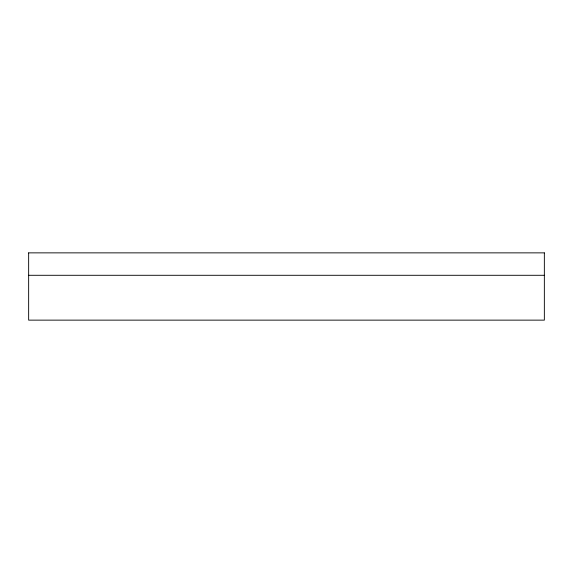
<?xml version="1.0" encoding="UTF-8"?>
<svg xmlns="http://www.w3.org/2000/svg" width="573" height="573" viewBox="0 0 573 573"><rect width="100%" height="100%" fill="white"/><g stroke="black" fill="none" stroke-linecap="round" stroke-linejoin="round"><path stroke-width="0.86" d="M28.65 252.865L544.35 252.865M28.65 275.291L544.35 275.291M544.35 252.886L544.35 320.135L28.65 320.135L28.65 252.886"/></g></svg>
